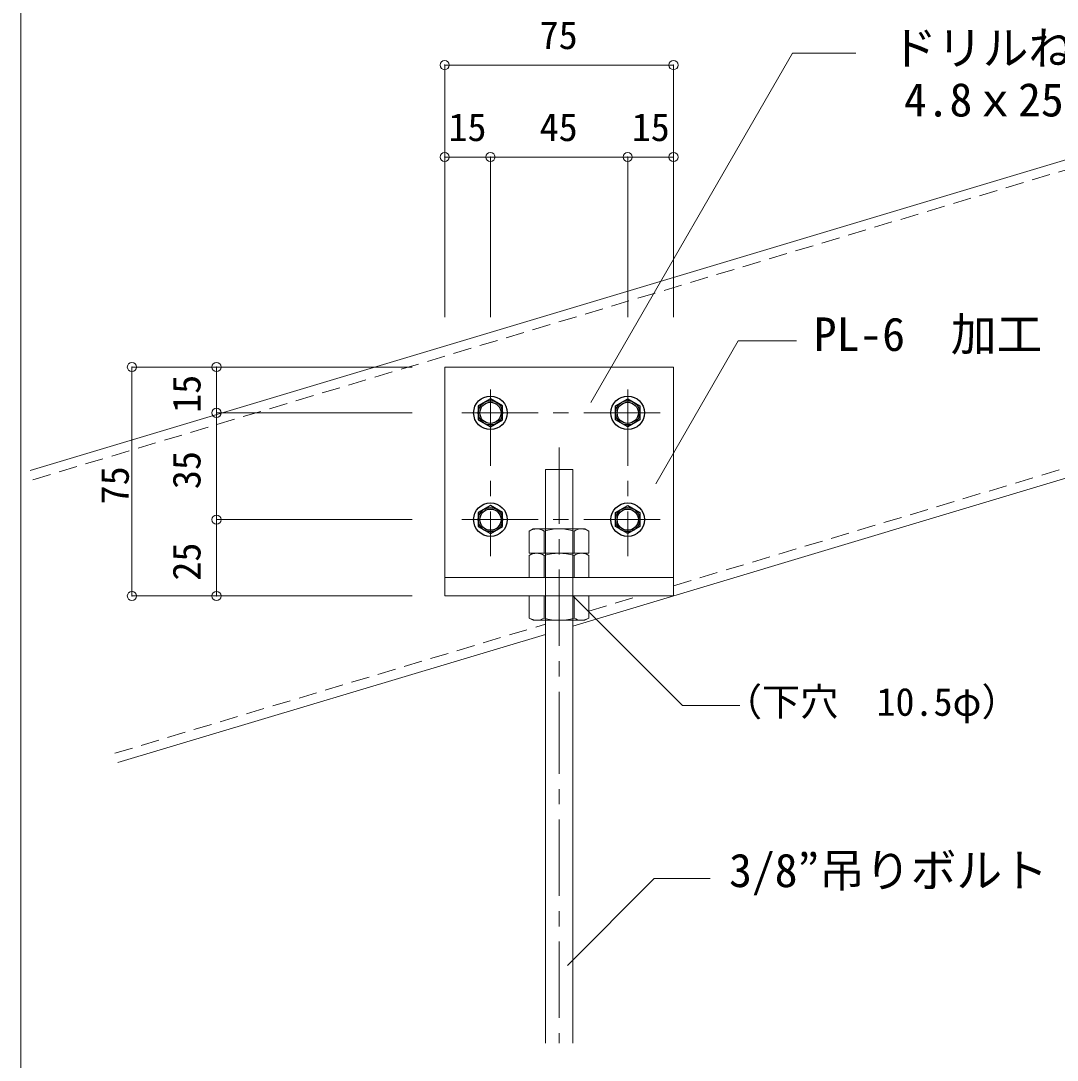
# Model space of a CAD drawing. Units: millimetres on the paper, with parts at other scales. Extents: x -196 to 194, y -145 to 133.
# Drawn here: x 1.2 to 69.1, y -98.7 to -30.6 of the extents above; entities that cross this region are included whole.
import ezdxf
from ezdxf.enums import TextEntityAlignment as Align

# ---------------------------------------------------------------- set-up
doc = ezdxf.new("R2010")
doc.units = ezdxf.units.MM
doc.header["$PDMODE"] = 32
doc.header["$PDSIZE"] = 0.6
doc.linetypes.add('CHAIN1', pattern=[8, 5, -1, 1, -1])
doc.linetypes.add('DASHED1', pattern=[1.8, 1.2, -0.6])
for name, color, linetype, lineweight in [('3-0_中心線', 4, 'CHAIN1', 9), ('3-1_吊り材', 7, 'Continuous', 18), ('3-5_寸法', 4, 'Continuous', 9), ('3-6_文字', 7, 'Continuous', 18), ('3-9_躯体他', 4, 'Continuous', 9), ('3-B_補強金具・金具・その他', 3, 'Continuous', 18), ('3-C_ビス・アンカーボルト・強調図形', 2, 'Continuous', 25), ('F-3_野縁', 7, 'Continuous', 18)]:
    doc.layers.add(name, color=color, linetype=linetype, lineweight=lineweight)
doc.styles.add('ＭＳ ゴシック', font='')
doc.styles.get('ＭＳ ゴシック').set_extended_font_data('MS Gothic')

msp = doc.modelspace()

# ---------------------------------------------------------------- linework, layer by layer
at = {"layer": '3-0_中心線'}
msp.add_lwpolyline([(36.449, -58.543), (36.449, -74.926), (36.449, -97.581)], dxfattribs=at)
at = {"layer": '3-1_吊り材'}
for p, q in [((35.549, -59.977), (35.549, -97.581)), ((34.752, -63.865), (34.489, -64.016)), ((34.489, -65.465), (34.489, -64.016)), ((34.752, -63.865), (38.147, -63.865)), ((35.469, -65.465), (35.469, -64.016)), ((37.429, -65.465), (37.429, -64.016)), ((38.147, -63.865), (38.409, -64.016)), ((38.409, -65.465), (38.409, -64.016)), ((34.752, -65.465), (34.489, -65.616)), ((34.489, -65.465), (38.409, -65.465)), ((34.489, -67.065), (34.489, -65.616)), ((34.752, -65.465), (38.147, -65.465)), ((35.469, -67.065), (35.469, -65.616)), ((37.429, -67.065), (37.429, -65.616)), ((38.147, -65.465), (38.409, -65.616)), ((38.409, -67.065), (38.409, -65.616)), ((34.489, -68.265), (34.489, -69.713)), ((35.469, -68.265), (35.469, -69.713)), ((37.429, -68.265), (37.429, -69.713)), ((38.409, -68.265), (38.409, -69.713)), ((34.752, -69.865), (34.489, -69.713)), ((38.147, -69.865), (34.752, -69.865)), ((38.147, -69.865), (38.409, -69.713))]:
    msp.add_line(p, q, dxfattribs=at)
msp.add_lwpolyline([(35.549, -59.977), (37.349, -59.977), (37.349, -97.581)], dxfattribs=at)
for centre, radius, start, end in [((35.13, -65.219), 1.363, 96.34293, 118.04131), ((34.946, -64.84), 0.976, 57.57117, 88.04457), ((36.449, -67.108), 3.243, 72.41203, 107.58795), ((37.952, -64.84), 0.976, 91.9554, 122.4288), ((37.769, -65.219), 1.363, 61.95866, 83.65704), ((35.13, -66.819), 1.363, 96.34293, 118.04131), ((34.946, -66.44), 0.976, 57.57117, 88.04457), ((36.449, -68.708), 3.243, 72.41203, 107.58795), ((37.952, -66.44), 0.976, 91.9554, 122.4288), ((37.769, -66.819), 1.363, 61.95866, 83.65704), ((35.13, -68.511), 1.363, 241.95866, 263.65704), ((34.946, -68.89), 0.976, 271.9554, 302.4288), ((36.449, -66.622), 3.243, 252.41203, 287.58795), ((37.952, -68.89), 0.976, 237.57117, 268.04457), ((37.769, -68.511), 1.363, 276.34293, 298.04131)]:
    msp.add_arc(centre, radius, start, end, dxfattribs=at)
at = {"layer": '3-5_寸法'}
for p, q in [((28.949, -33.471), (43.949, -33.471)), ((28.949, -33.471), (28.949, -39.5)), ((43.949, -33.471), (43.949, -39.5)), ((28.949, -39.5), (31.949, -39.5)), ((28.949, -39.5), (28.949, -50.002)), ((31.949, -39.5), (31.949, -50.002)), ((8.444, -53.265), (8.444, -68.265)), ((8.444, -53.265), (13.992, -53.265)), ((13.992, -53.265), (13.992, -56.265)), ((13.992, -53.265), (26.828, -53.265)), ((13.992, -56.265), (26.828, -56.265)), ((8.444, -68.265), (13.992, -68.265)), ((37.349, -68.265), (44.541, -75.457)), ((44.541, -75.457), (48.293, -75.457))]:
    msp.add_line(p, q, dxfattribs=at)
at = {"layer": '3-5_寸法', "linetype": 'CHAIN1'}
for p, q in [((31.949, -54.728), (31.949, -65.661)), ((40.949, -54.728), (40.949, -65.661)), ((43.07, -56.265), (29.964, -56.265)), ((43.07, -63.265), (29.964, -63.265))]:
    msp.add_line(p, q, dxfattribs=at)
at = {"layer": '3-5_寸法'}
for points in [[(31.949, -39.5), (40.949, -39.5), (40.949, -50.002)], [(40.949, -39.5), (43.949, -39.5), (43.949, -50.002)], [(13.992, -56.265), (13.992, -63.265), (26.828, -63.265)], [(13.992, -63.265), (13.992, -68.265), (26.828, -68.265)]]:
    msp.add_lwpolyline(points, dxfattribs=at)
at = {"layer": '3-5_寸法', "color": 7}
for p in [(28.949, -33.471), (43.949, -33.471), (28.949, -39.5), (31.949, -39.5), (40.949, -39.5), (43.949, -39.5), (8.444, -53.265), (13.992, -53.265), (13.992, -56.265), (13.992, -63.265), (8.444, -68.265), (13.992, -68.265)]:
    msp.add_point(p, dxfattribs=at)
at = {"layer": '3-6_文字'}
for p, q in [((38.521, -55.593), (51.748, -32.683)), ((51.748, -32.683), (55.91, -32.683)), ((42.781, -60.912), (48.194, -51.536)), ((48.194, -51.536), (52.017, -51.536)), ((42.692, -86.797), (37, -92.489)), ((42.692, -86.797), (46.345, -86.797))]:
    msp.add_line(p, q, dxfattribs=at)
at = {"layer": '3-9_躯体他'}
for p, q in [((1.768, -60.038), (76.917, -37.494)), ((37.349, -70.245), (82.664, -56.651)), ((7.515, -79.195), (35.549, -70.785))]:
    msp.add_line(p, q, dxfattribs=at)
at = {"layer": '3-9_躯体他', "linetype": 'DASHED1'}
for p, q in [((1.952, -60.652), (77.1, -38.107)), ((43.949, -67.597), (82.48, -56.038)), ((38.409, -69.259), (41.722, -68.265)), ((7.331, -78.582), (35.549, -70.117))]:
    msp.add_line(p, q, dxfattribs=at)
at = {"layer": '3-B_補強金具・金具・その他'}
for p, q in [((43.949, -53.265), (43.949, -68.265)), ((43.949, -67.065), (28.949, -67.065)), ((43.949, -68.265), (28.949, -68.265))]:
    msp.add_line(p, q, dxfattribs=at)
msp.add_lwpolyline([(43.949, -53.265), (28.949, -53.265), (28.949, -68.265)], dxfattribs=at)
at = {"layer": '3-C_ビス・アンカーボルト・強調図形'}
for points in [[(32.744, -55.806), (31.949, -55.347), (31.154, -55.806), (31.154, -56.724), (31.949, -57.183), (32.744, -56.724)], [(40.154, -55.806), (40.949, -55.347), (41.744, -55.806), (41.744, -56.724), (40.949, -57.183), (40.154, -56.724)], [(32.744, -62.806), (31.949, -62.347), (31.154, -62.806), (31.154, -63.724), (31.949, -64.183), (32.744, -63.724)], [(40.154, -62.806), (40.949, -62.347), (41.744, -62.806), (41.744, -63.724), (40.949, -64.183), (40.154, -63.724)]]:
    msp.add_lwpolyline(points, close=True, dxfattribs=at)
for centre, radius in [((31.949, -56.265), 1.1), ((40.949, -56.265), 1.1), ((31.949, -56.265), 0.795), ((31.949, -56.265), 0.695), ((40.949, -56.265), 0.795), ((40.949, -56.265), 0.695), ((31.949, -63.265), 1.1), ((31.949, -63.265), 0.795), ((31.949, -63.265), 0.695), ((40.949, -63.265), 1.1), ((40.949, -63.265), 0.795), ((40.949, -63.265), 0.695)]:
    msp.add_circle(centre, radius, dxfattribs=at)
at = {"layer": 'F-3_野縁', "color": 3}
msp.add_line((1.16, -11.415), (1.16, -112.371), dxfattribs=at)

# ---------------------------------------------------------------- texts
at = {"layer": '3-5_寸法', "style": 'ＭＳ ゴシック'}
for s, p in [('75', (35.174, -32.971)), ('15', (29.197, -39)), ('45', (35.174, -39)), ('15', (41.211, -39)), ('（下穴\u300010.5φ）', (47.254, -76.674))]:
    msp.add_text(s, height=1.833, dxfattribs=at).set_placement(p, align=Align.BOTTOM_LEFT)
for s, p in [('15', (13.492, -56.265)), ('35', (13.492, -61.265)), ('75', (8.79, -62.265)), ('25', (13.492, -67.265))]:
    msp.add_text(s, height=1.833, rotation=90, dxfattribs=at).set_placement(p, align=Align.BOTTOM_LEFT)
at = {"layer": '3-6_文字', "style": 'ＭＳ ゴシック'}
for s, p in [('ドリルねじ／セルフドリリングビス', (58.217, -34.111)), ('4.8ｘ25ｘ4本', (59.052, -37.499)), ('PL-6\u3000加工', (53.143, -52.869)), ('3/8”吊りボルト', (47.593, -88.012))]:
    msp.add_text(s, height=2.199, dxfattribs=at).set_placement(p, align=Align.BOTTOM_LEFT)

doc.saveas('drawing.dxf')
